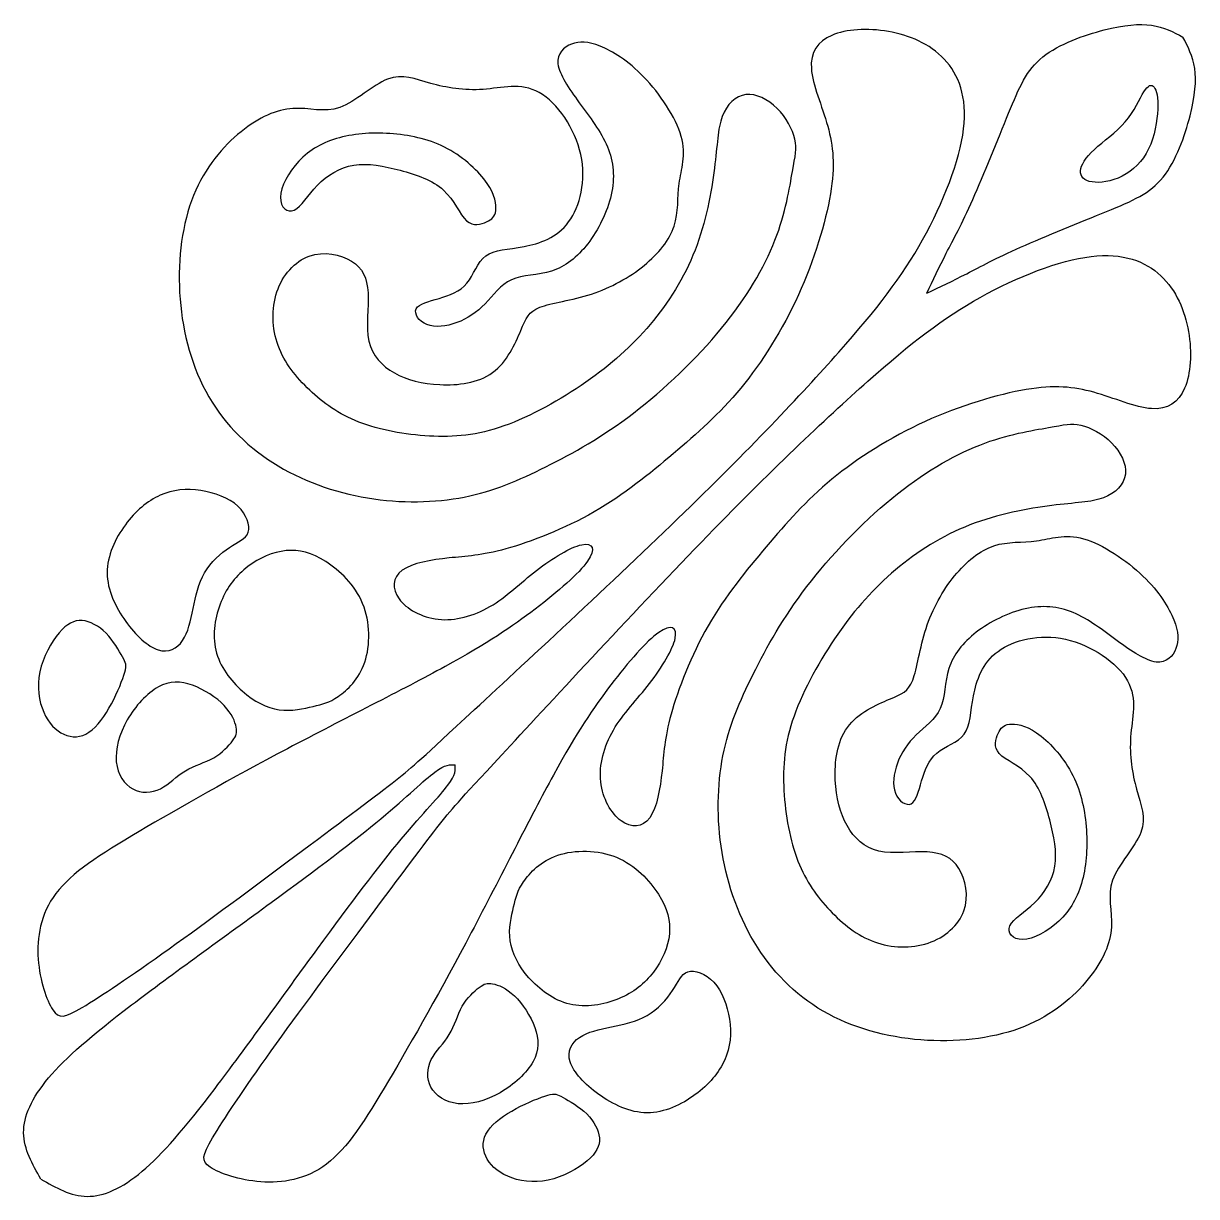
# Model space of a CAD drawing. Header units: millimetres. Extents: x 183 to 445, y 12 to 405.
# Drawn here: x 183.49 to 214.53, y 209.12 to 240.16 of the extents above; entities that cross this region are included whole.
import ezdxf

# ---------------------------------------------------------------- set-up
doc = ezdxf.new("R2010")
doc.units = ezdxf.units.MM
doc.layers.add('Default', color=7, linetype='Continuous')
doc.layers.add('DV1_Layer_1', color=7, linetype='Continuous')

# ---------------------------------------------------------------- blocks, each defined once
blk = doc.blocks.new('SE')
at = {"layer": 'DV1_Layer_1', "color": 7, "linetype": 'Continuous'}
for points, knots in [([(193.242, 220.057), (192.709, 219.643), (191.759, 218.936), (190.671, 218.125), (189.583, 217.315), (188.357, 216.401), (186.326, 214.947), (185.52, 214.406), (185.046, 214.123), (184.571, 213.841), (184.427, 213.817), (184.264, 214.063), (184.102, 214.309), (183.922, 214.826), (183.88, 215.397), (183.838, 215.968), (183.934, 216.594), (184.348, 217.14), (184.763, 217.687), (185.496, 218.156), (186.554, 218.781), (187.612, 219.406), (188.994, 220.187), (191.951, 221.75), (193.526, 222.531), (194.644, 223.144), (195.762, 223.757), (196.423, 224.202), (197.03, 224.665), (197.637, 225.128), (198.19, 225.609), (198.418, 225.933), (198.647, 226.258), (198.55, 226.426), (198.262, 226.366), (197.973, 226.306), (197.492, 226.017), (197.066, 225.687), (196.639, 225.356), (196.267, 224.983), (195.834, 224.731), (195.401, 224.479), (194.908, 224.346), (194.463, 224.394), (194.019, 224.443), (193.622, 224.671), (193.43, 224.935), (193.237, 225.2), (193.261, 225.801), (194.295, 225.969), (194.752, 226.017), (195.209, 226.065), (195.605, 226.077), (196.255, 226.258), (196.904, 226.438), (197.805, 226.786), (198.592, 227.237), (199.38, 227.688), (200.053, 228.241), (200.684, 228.776), (201.315, 229.311), (201.904, 229.828), (202.469, 230.513), (203.034, 231.198), (203.575, 232.051), (203.995, 232.977), (204.416, 233.902), (204.717, 234.9), (204.843, 235.651), (204.969, 236.403), (204.921, 236.907), (204.771, 237.442), (204.621, 237.977), (204.368, 238.542), (204.338, 238.969), (204.308, 239.396), (204.5, 239.684), (204.879, 239.846), (205.258, 240.009), (205.822, 240.045), (206.376, 239.949), (206.928, 239.852), (207.469, 239.624), (208.239, 238.807), (208.467, 238.218), (208.365, 237.37), (208.263, 236.523), (207.83, 235.417), (207.283, 234.437), (206.736, 233.458), (206.075, 232.604), (205.065, 231.462), (204.056, 230.32), (202.697, 228.89), (200.797, 227.05), (198.897, 225.21), (196.455, 222.96), (195.175, 221.775), (193.894, 220.591), (193.776, 220.471), (193.242, 220.057)], [0, 0, 0, 0, 0.027778, 0.027778, 0.027778, 0.055556, 0.055556, 0.083333, 0.083333, 0.083333, 0.111111, 0.111111, 0.111111, 0.138889, 0.138889, 0.138889, 0.166667, 0.166667, 0.166667, 0.194444, 0.194444, 0.194444, 0.222222, 0.222222, 0.25, 0.25, 0.25, 0.277778, 0.277778, 0.277778, 0.305556, 0.305556, 0.305556, 0.333333, 0.333333, 0.333333, 0.361111, 0.361111, 0.361111, 0.388889, 0.388889, 0.388889, 0.416667, 0.416667, 0.416667, 0.444444, 0.444444, 0.444444, 0.472222, 0.5, 0.5, 0.5, 0.527778, 0.527778, 0.527778, 0.555556, 0.555556, 0.555556, 0.583333, 0.583333, 0.583333, 0.611111, 0.611111, 0.611111, 0.638889, 0.638889, 0.638889, 0.666667, 0.666667, 0.666667, 0.694444, 0.694444, 0.694444, 0.722222, 0.722222, 0.722222, 0.75, 0.75, 0.75, 0.777778, 0.777778, 0.777778, 0.805556, 0.805556, 0.833333, 0.833333, 0.833333, 0.861111, 0.861111, 0.861111, 0.888889, 0.888889, 0.888889, 0.916667, 0.916667, 0.916667, 0.944444, 0.944444, 0.944444, 1, 1, 1, 1]), ([(207.396, 233.026), (207.558, 233.368), (207.72, 233.711), (207.909, 234.08), (208.098, 234.45), (208.315, 234.846), (208.609, 235.506), (208.903, 236.167), (209.275, 237.092), (209.558, 237.783), (209.84, 238.473), (210.032, 238.93), (210.462, 239.275), (210.891, 239.62), (211.558, 239.855), (212.621, 240.125), (213.017, 240.161), (213.341, 240.113), (213.666, 240.065), (213.918, 239.933), (214.17, 239.801)], [0, 0, 0, 0, 0.125, 0.125, 0.125, 0.25, 0.25, 0.25, 0.375, 0.375, 0.375, 0.5, 0.5, 0.5, 0.625, 0.625, 0.75, 0.75, 0.75, 1, 1, 1, 1]), ([(203.837, 236.242), (203.762, 235.819), (203.66, 235.152), (203.375, 234.423), (203.09, 233.693), (202.621, 232.9), (201.961, 232.095), (201.3, 231.29), (200.447, 230.474), (199.63, 229.849), (198.814, 229.225), (198.033, 228.792), (197.312, 228.432), (196.591, 228.072), (195.931, 227.783), (195.153, 227.63), (194.375, 227.477), (193.48, 227.459), (191.709, 227.753), (190.832, 228.065), (190.087, 228.54), (189.343, 229.014), (188.73, 229.651), (188.313, 230.429), (187.895, 231.206), (187.673, 232.125), (187.622, 233.041), (187.571, 233.957), (187.691, 234.87), (187.991, 235.609), (188.292, 236.347), (188.772, 236.912), (189.246, 237.296), (189.721, 237.681), (190.189, 237.885), (190.619, 237.912), (191.048, 237.939), (191.439, 237.789), (191.859, 237.939), (192.28, 238.088), (192.731, 238.538), (193.125, 238.688), (193.52, 238.838), (193.857, 238.689), (194.266, 238.575), (194.675, 238.46), (195.156, 238.381), (195.65, 238.417), (196.144, 238.454), (196.651, 238.605), (197.137, 238.335), (197.622, 238.065), (198.086, 237.375), (198.237, 236.69), (198.387, 236.005), (198.225, 235.326), (197.916, 234.909), (197.606, 234.492), (197.15, 234.336), (196.735, 234.257), (196.321, 234.179), (195.949, 234.179), (195.721, 234.011), (195.492, 233.843), (195.408, 233.507), (195.225, 233.287), (195.042, 233.068), (194.76, 232.966), (194.487, 232.885), (194.213, 232.804), (193.949, 232.744), (193.883, 232.612), (193.817, 232.48), (193.949, 232.275), (194.165, 232.191), (194.381, 232.107), (194.682, 232.143), (194.958, 232.245), (195.234, 232.347), (195.486, 232.516), (195.706, 232.741), (195.925, 232.966), (196.111, 233.248), (196.405, 233.38), (196.699, 233.513), (197.102, 233.495), (197.462, 233.609), (197.823, 233.723), (198.141, 233.969), (198.42, 234.332), (198.699, 234.696), (198.94, 235.176), (199.042, 235.627), (199.144, 236.077), (199.108, 236.497), (198.94, 236.9), (198.771, 237.302), (198.471, 237.687), (197.919, 238.443), (197.667, 238.816), (197.633, 239.089), (197.6, 239.362), (197.787, 239.536), (197.994, 239.617), (198.201, 239.698), (198.429, 239.686), (198.75, 239.557), (199.072, 239.428), (199.486, 239.182), (200.327, 238.305), (200.753, 237.675), (201.036, 236.672), (200.892, 236.299), (200.841, 235.924), (200.789, 235.548), (200.831, 235.17), (200.585, 234.432), (200.297, 234.071), (199.91, 233.756), (199.522, 233.441), (199.036, 233.17), (198.519, 233.002), (198.003, 232.834), (197.456, 232.768), (197.153, 232.651), (196.85, 232.534), (196.79, 232.366), (196.648, 232.032), (196.507, 231.699), (196.285, 231.2), (195.904, 230.921), (195.522, 230.642), (194.982, 230.582), (194.511, 230.603), (194.039, 230.624), (193.637, 230.726), (193.306, 230.912), (192.976, 231.098), (192.718, 231.369), (192.631, 231.756), (192.544, 232.143), (192.628, 232.648), (192.607, 233.035), (192.586, 233.422), (192.46, 233.693), (192.171, 233.873), (191.883, 234.053), (191.433, 234.143), (191.048, 234.005), (190.664, 233.867), (190.345, 233.501), (190.195, 233.056), (190.045, 232.612), (190.063, 232.089), (190.228, 231.636), (190.393, 231.182), (190.706, 230.798), (191.063, 230.459), (191.42, 230.119), (191.823, 229.825), (192.363, 229.615), (192.904, 229.405), (193.582, 229.279), (194.231, 229.242), (194.88, 229.206), (195.498, 229.261), (196.204, 229.51), (196.91, 229.759), (197.703, 230.203), (198.372, 230.669), (199.042, 231.134), (199.588, 231.621), (200.072, 232.194), (200.555, 232.768), (200.976, 233.429), (201.261, 234.164), (201.546, 234.9), (201.696, 235.711), (201.852, 236.948), (201.858, 237.374), (201.979, 237.699), (202.099, 238.023), (202.333, 238.245), (202.606, 238.278), (202.879, 238.311), (203.192, 238.155), (203.432, 237.915), (203.672, 237.675), (203.84, 237.35), (203.9, 237.098), (203.96, 236.846), (203.913, 236.666), (203.837, 236.242)], [0, 0, 0, 0, 0.014925, 0.014925, 0.014925, 0.029851, 0.029851, 0.029851, 0.044776, 0.044776, 0.044776, 0.059701, 0.059701, 0.059701, 0.074627, 0.074627, 0.074627, 0.089552, 0.089552, 0.104478, 0.104478, 0.104478, 0.119403, 0.119403, 0.119403, 0.134328, 0.134328, 0.134328, 0.149254, 0.149254, 0.149254, 0.164179, 0.164179, 0.164179, 0.179104, 0.179104, 0.179104, 0.19403, 0.19403, 0.19403, 0.208955, 0.208955, 0.208955, 0.223881, 0.223881, 0.223881, 0.238806, 0.238806, 0.238806, 0.253731, 0.253731, 0.253731, 0.268657, 0.268657, 0.268657, 0.283582, 0.283582, 0.283582, 0.298507, 0.298507, 0.298507, 0.313433, 0.313433, 0.313433, 0.328358, 0.328358, 0.328358, 0.343284, 0.343284, 0.343284, 0.358209, 0.358209, 0.358209, 0.373134, 0.373134, 0.373134, 0.38806, 0.38806, 0.38806, 0.402985, 0.402985, 0.402985, 0.41791, 0.41791, 0.41791, 0.432836, 0.432836, 0.432836, 0.447761, 0.447761, 0.447761, 0.462687, 0.462687, 0.462687, 0.477612, 0.477612, 0.477612, 0.492537, 0.492537, 0.507463, 0.507463, 0.507463, 0.522388, 0.522388, 0.522388, 0.537313, 0.537313, 0.537313, 0.552239, 0.552239, 0.567164, 0.567164, 0.58209, 0.58209, 0.58209, 0.597015, 0.597015, 0.61194, 0.61194, 0.61194, 0.626866, 0.626866, 0.626866, 0.641791, 0.641791, 0.641791, 0.656716, 0.656716, 0.656716, 0.671642, 0.671642, 0.671642, 0.686567, 0.686567, 0.686567, 0.701493, 0.701493, 0.701493, 0.716418, 0.716418, 0.716418, 0.731343, 0.731343, 0.731343, 0.746269, 0.746269, 0.746269, 0.761194, 0.761194, 0.761194, 0.776119, 0.776119, 0.776119, 0.791045, 0.791045, 0.791045, 0.80597, 0.80597, 0.80597, 0.820896, 0.820896, 0.820896, 0.835821, 0.835821, 0.835821, 0.850746, 0.850746, 0.850746, 0.865672, 0.865672, 0.865672, 0.880597, 0.880597, 0.880597, 0.895522, 0.895522, 0.895522, 0.910448, 0.910448, 0.925373, 0.925373, 0.925373, 0.940299, 0.940299, 0.940299, 0.955224, 0.955224, 0.955224, 0.970149, 0.970149, 0.970149, 1, 1, 1, 1]), ([(207.396, 233.026), (207.738, 233.188), (208.08, 233.35), (208.45, 233.54), (208.819, 233.729), (209.215, 233.945), (209.876, 234.239), (210.537, 234.534), (211.462, 234.906), (212.152, 235.188), (212.843, 235.47), (213.299, 235.663), (213.99, 236.521), (214.224, 237.188), (214.359, 237.72), (214.494, 238.251), (214.531, 238.648), (214.482, 238.972), (214.434, 239.296), (214.302, 239.548), (214.17, 239.801)], [0, 0, 0, 0, 0.125, 0.125, 0.125, 0.25, 0.25, 0.25, 0.375, 0.375, 0.375, 0.5, 0.5, 0.625, 0.625, 0.625, 0.75, 0.75, 0.75, 1, 1, 1, 1]), ([(213.137, 238.353), (213.023, 238.173), (212.885, 237.843), (212.645, 237.56), (212.404, 237.278), (212.062, 237.044), (211.828, 236.828), (211.594, 236.612), (211.468, 236.413), (211.45, 236.107), (211.558, 235.999), (211.972, 235.933), (212.278, 235.975), (212.561, 236.119), (212.843, 236.263), (213.101, 236.509), (213.263, 236.84), (213.426, 237.17), (213.492, 237.585), (213.504, 237.891), (213.516, 238.197), (213.474, 238.395), (213.407, 238.479), (213.341, 238.563), (213.251, 238.533), (213.137, 238.353)], [0, 0, 0, 0, 0.1, 0.1, 0.1, 0.2, 0.2, 0.2, 0.3, 0.3, 0.4, 0.4, 0.5, 0.5, 0.5, 0.6, 0.6, 0.6, 0.7, 0.7, 0.7, 0.8, 0.8, 0.8, 1, 1, 1, 1]), ([(195.744, 234.912), (195.6, 234.845), (195.389, 234.781), (195.212, 234.942), (195.034, 235.103), (194.891, 235.488), (194.603, 235.752), (194.315, 236.017), (193.883, 236.161), (193.456, 236.275), (193.03, 236.389), (192.61, 236.473), (192.233, 236.411), (191.857, 236.349), (191.524, 236.141), (191.269, 235.88), (191.014, 235.619), (190.836, 235.304), (190.654, 235.222), (190.472, 235.14), (190.285, 235.29), (190.291, 235.561), (190.297, 235.831), (190.496, 236.221), (190.776, 236.519), (191.057, 236.817), (191.42, 237.022), (191.852, 237.138), (192.284, 237.255), (192.783, 237.282), (193.28, 237.239), (193.777, 237.197), (194.271, 237.084), (194.714, 236.845), (195.156, 236.605), (195.546, 236.239), (195.76, 235.93), (195.973, 235.621), (196.009, 235.368), (195.988, 235.208), (195.967, 235.047), (195.889, 234.978), (195.744, 234.912)], [0, 0, 0, 0, 0.066667, 0.066667, 0.066667, 0.133333, 0.133333, 0.133333, 0.2, 0.2, 0.2, 0.266667, 0.266667, 0.266667, 0.333333, 0.333333, 0.333333, 0.4, 0.4, 0.4, 0.466667, 0.466667, 0.466667, 0.533333, 0.533333, 0.533333, 0.6, 0.6, 0.6, 0.666667, 0.666667, 0.666667, 0.733333, 0.733333, 0.733333, 0.8, 0.8, 0.8, 0.866667, 0.866667, 0.866667, 1, 1, 1, 1]), ([(194.427, 218.873), (194.013, 218.339), (193.305, 217.389), (192.495, 216.302), (191.684, 215.214), (190.771, 213.988), (190.043, 212.972), (189.316, 211.956), (188.775, 211.151), (188.493, 210.676), (188.21, 210.201), (188.186, 210.057), (188.433, 209.895), (188.679, 209.733), (189.196, 209.552), (190.338, 209.468), (190.963, 209.564), (191.51, 209.979), (192.057, 210.394), (192.526, 211.127), (193.151, 212.185), (193.776, 213.243), (194.557, 214.625), (195.338, 216.103), (196.12, 217.582), (196.901, 219.156), (197.514, 220.274), (198.127, 221.392), (198.572, 222.053), (199.034, 222.66), (199.497, 223.267), (199.978, 223.82), (200.627, 224.277), (200.796, 224.181), (200.735, 223.892), (200.675, 223.604), (200.387, 223.123), (200.056, 222.696), (199.726, 222.27), (198.981, 221.525), (198.716, 220.539), (198.764, 220.094), (198.812, 219.649), (199.041, 219.252), (199.305, 219.06), (199.569, 218.868), (199.87, 218.88), (200.062, 219.144), (200.254, 219.409), (200.339, 219.926), (200.387, 220.382), (200.435, 220.839), (200.447, 221.236), (200.627, 221.885), (200.808, 222.534), (201.156, 223.436), (201.607, 224.223), (202.058, 225.01), (202.61, 225.683), (203.145, 226.314), (203.68, 226.945), (204.197, 227.535), (205.567, 228.664), (206.421, 229.205), (207.346, 229.626), (208.272, 230.047), (209.27, 230.347), (210.021, 230.473), (210.772, 230.599), (211.277, 230.551), (211.812, 230.401), (212.347, 230.251), (212.912, 229.999), (213.338, 229.968), (213.765, 229.938), (214.054, 230.131), (214.216, 230.509), (214.378, 230.888), (214.414, 231.453), (214.318, 232.006), (214.222, 232.559), (213.994, 233.1), (213.585, 233.484), (213.176, 233.869), (212.587, 234.097), (211.74, 233.995), (210.892, 233.893), (209.786, 233.46), (208.807, 232.913), (207.827, 232.366), (206.974, 231.705), (205.832, 230.696), (204.69, 229.686), (203.26, 228.328), (201.42, 226.428), (199.579, 224.527), (197.33, 222.085), (196.145, 220.805), (194.96, 219.525), (194.84, 219.407), (194.427, 218.873)], [0, 0, 0, 0, 0.027778, 0.027778, 0.027778, 0.055556, 0.055556, 0.055556, 0.083333, 0.083333, 0.083333, 0.111111, 0.111111, 0.111111, 0.138889, 0.138889, 0.166667, 0.166667, 0.166667, 0.194444, 0.194444, 0.194444, 0.222222, 0.222222, 0.222222, 0.25, 0.25, 0.25, 0.277778, 0.277778, 0.277778, 0.305556, 0.305556, 0.333333, 0.333333, 0.333333, 0.361111, 0.361111, 0.361111, 0.388889, 0.416667, 0.416667, 0.416667, 0.444444, 0.444444, 0.444444, 0.472222, 0.472222, 0.472222, 0.5, 0.5, 0.5, 0.527778, 0.527778, 0.527778, 0.555556, 0.555556, 0.555556, 0.583333, 0.583333, 0.583333, 0.611111, 0.611111, 0.638889, 0.638889, 0.638889, 0.666667, 0.666667, 0.666667, 0.694444, 0.694444, 0.694444, 0.722222, 0.722222, 0.722222, 0.75, 0.75, 0.75, 0.777778, 0.777778, 0.777778, 0.805556, 0.805556, 0.805556, 0.833333, 0.833333, 0.833333, 0.861111, 0.861111, 0.861111, 0.888889, 0.888889, 0.888889, 0.916667, 0.916667, 0.916667, 0.944444, 0.944444, 0.944444, 1, 1, 1, 1]), ([(210.612, 229.468), (210.188, 229.393), (209.522, 229.291), (208.792, 229.005), (208.062, 228.72), (207.27, 228.252), (206.465, 227.591), (205.66, 226.93), (204.843, 226.078), (204.219, 225.261), (203.594, 224.444), (203.162, 223.663), (202.801, 222.942), (202.441, 222.222), (202.153, 221.561), (201.846, 220.006), (201.828, 219.111), (201.976, 218.225), (202.123, 217.339), (202.435, 216.462), (202.909, 215.718), (203.384, 214.973), (204.021, 214.36), (204.798, 213.943), (205.576, 213.526), (206.495, 213.303), (207.411, 213.252), (208.327, 213.201), (209.239, 213.321), (209.978, 213.622), (210.717, 213.922), (211.281, 214.402), (211.666, 214.877), (212.05, 215.351), (212.254, 215.82), (212.281, 216.249), (212.308, 216.678), (212.158, 217.069), (212.308, 217.49), (212.458, 217.91), (212.908, 218.362), (213.058, 218.756), (213.208, 219.15), (213.058, 219.488), (212.944, 219.897), (212.83, 220.306), (212.751, 220.786), (212.787, 221.28), (212.823, 221.774), (212.974, 222.282), (212.705, 222.767), (212.435, 223.253), (211.744, 223.716), (210.375, 224.018), (209.696, 223.855), (209.279, 223.546), (208.861, 223.237), (208.705, 222.78), (208.627, 222.366), (208.549, 221.952), (208.549, 221.579), (208.381, 221.351), (208.213, 221.123), (207.876, 221.039), (207.657, 220.856), (207.438, 220.672), (207.336, 220.39), (207.255, 220.117), (207.173, 219.844), (207.114, 219.579), (206.981, 219.513), (206.849, 219.447), (206.645, 219.579), (206.561, 219.795), (206.477, 220.012), (206.513, 220.312), (206.717, 220.865), (206.885, 221.117), (207.111, 221.336), (207.336, 221.555), (207.618, 221.741), (207.75, 222.036), (207.882, 222.33), (207.864, 222.732), (207.978, 223.093), (208.092, 223.453), (208.339, 223.771), (208.702, 224.051), (209.065, 224.33), (209.546, 224.57), (209.996, 224.672), (210.447, 224.774), (210.867, 224.738), (211.269, 224.57), (211.672, 224.402), (212.056, 224.102), (212.434, 223.825), (212.813, 223.549), (213.185, 223.297), (213.459, 223.264), (213.732, 223.231), (213.906, 223.417), (213.987, 223.624), (214.068, 223.831), (214.056, 224.06), (213.927, 224.381), (213.798, 224.702), (213.552, 225.117), (212.675, 225.957), (212.044, 226.384), (211.543, 226.525), (211.041, 226.666), (210.669, 226.522), (210.294, 226.471), (209.918, 226.42), (209.54, 226.462), (209.17, 226.339), (208.801, 226.216), (208.441, 225.927), (208.126, 225.54), (207.81, 225.153), (207.54, 224.666), (207.372, 224.15), (207.204, 223.633), (207.138, 223.087), (207.02, 222.783), (206.903, 222.48), (206.735, 222.42), (206.402, 222.279), (206.068, 222.138), (205.57, 221.916), (205.291, 221.534), (205.011, 221.153), (204.951, 220.612), (204.972, 220.141), (204.993, 219.669), (205.096, 219.267), (205.282, 218.937), (205.468, 218.606), (205.738, 218.348), (206.125, 218.261), (206.513, 218.174), (207.017, 218.258), (207.405, 218.237), (207.792, 218.216), (208.062, 218.09), (208.243, 217.802), (208.423, 217.513), (208.513, 217.063), (208.375, 216.678), (208.237, 216.294), (207.87, 215.976), (207.426, 215.826), (206.981, 215.676), (206.459, 215.694), (206.005, 215.859), (205.552, 216.024), (205.168, 216.336), (204.489, 217.051), (204.195, 217.453), (203.774, 218.534), (203.648, 219.213), (203.612, 219.862), (203.576, 220.51), (203.63, 221.129), (203.879, 221.834), (204.129, 222.54), (204.573, 223.333), (205.038, 224.003), (205.504, 224.672), (205.99, 225.219), (207.138, 226.186), (207.798, 226.606), (208.534, 226.891), (209.269, 227.177), (210.08, 227.327), (210.699, 227.405), (211.317, 227.483), (211.744, 227.489), (212.068, 227.609), (212.392, 227.729), (212.615, 227.963), (212.681, 228.51), (212.525, 228.822), (212.284, 229.062), (212.044, 229.303), (211.72, 229.471), (211.468, 229.531), (211.215, 229.591), (211.035, 229.543), (210.612, 229.468)], [0, 0, 0, 0, 0.014925, 0.014925, 0.014925, 0.029851, 0.029851, 0.029851, 0.044776, 0.044776, 0.044776, 0.059701, 0.059701, 0.059701, 0.074627, 0.074627, 0.089552, 0.089552, 0.089552, 0.104478, 0.104478, 0.104478, 0.119403, 0.119403, 0.119403, 0.134328, 0.134328, 0.134328, 0.149254, 0.149254, 0.149254, 0.164179, 0.164179, 0.164179, 0.179104, 0.179104, 0.179104, 0.19403, 0.19403, 0.19403, 0.208955, 0.208955, 0.208955, 0.223881, 0.223881, 0.223881, 0.238806, 0.238806, 0.238806, 0.253731, 0.253731, 0.253731, 0.268657, 0.268657, 0.283582, 0.283582, 0.283582, 0.298507, 0.298507, 0.298507, 0.313433, 0.313433, 0.313433, 0.328358, 0.328358, 0.328358, 0.343284, 0.343284, 0.343284, 0.358209, 0.358209, 0.358209, 0.373134, 0.373134, 0.373134, 0.38806, 0.38806, 0.402985, 0.402985, 0.402985, 0.41791, 0.41791, 0.41791, 0.432836, 0.432836, 0.432836, 0.447761, 0.447761, 0.447761, 0.462687, 0.462687, 0.462687, 0.477612, 0.477612, 0.477612, 0.492537, 0.492537, 0.492537, 0.507463, 0.507463, 0.507463, 0.522388, 0.522388, 0.522388, 0.537313, 0.537313, 0.537313, 0.552239, 0.552239, 0.567164, 0.567164, 0.567164, 0.58209, 0.58209, 0.58209, 0.597015, 0.597015, 0.597015, 0.61194, 0.61194, 0.61194, 0.626866, 0.626866, 0.626866, 0.641791, 0.641791, 0.641791, 0.656716, 0.656716, 0.656716, 0.671642, 0.671642, 0.671642, 0.686567, 0.686567, 0.686567, 0.701493, 0.701493, 0.701493, 0.716418, 0.716418, 0.716418, 0.731343, 0.731343, 0.731343, 0.746269, 0.746269, 0.746269, 0.761194, 0.761194, 0.761194, 0.776119, 0.776119, 0.776119, 0.791045, 0.791045, 0.791045, 0.80597, 0.80597, 0.820896, 0.820896, 0.835821, 0.835821, 0.835821, 0.850746, 0.850746, 0.850746, 0.865672, 0.865672, 0.865672, 0.880597, 0.880597, 0.895522, 0.895522, 0.895522, 0.910448, 0.910448, 0.910448, 0.925373, 0.925373, 0.925373, 0.940299, 0.940299, 0.955224, 0.955224, 0.955224, 0.970149, 0.970149, 0.970149, 1, 1, 1, 1]), ([(188.939, 226.295), (188.706, 226.144), (188.448, 225.909), (188.282, 225.624), (188.117, 225.339), (188.045, 225.003), (187.978, 224.68), (187.91, 224.357), (187.847, 224.048), (187.701, 223.833), (187.556, 223.618), (187.328, 223.498), (186.781, 223.672), (186.463, 223.966), (186.194, 224.34), (185.925, 224.714), (185.706, 225.168), (185.704, 225.623), (185.703, 226.078), (185.919, 226.534), (186.185, 226.896), (186.451, 227.258), (186.766, 227.525), (187.105, 227.675), (187.445, 227.825), (187.808, 227.858), (188.179, 227.803), (188.55, 227.747), (188.928, 227.603), (189.164, 227.385), (189.4, 227.167), (189.493, 226.876), (189.435, 226.696), (189.379, 226.516), (189.171, 226.447), (188.939, 226.295)], [0, 0, 0, 0, 0.076923, 0.076923, 0.076923, 0.153846, 0.153846, 0.153846, 0.230769, 0.230769, 0.230769, 0.307692, 0.307692, 0.384615, 0.384615, 0.384615, 0.461538, 0.461538, 0.461538, 0.538462, 0.538462, 0.538462, 0.615385, 0.615385, 0.615385, 0.692308, 0.692308, 0.692308, 0.769231, 0.769231, 0.769231, 0.846154, 0.846154, 0.846154, 1, 1, 1, 1]), ([(191.158, 222.088), (190.91, 222.03), (190.586, 221.952), (190.255, 222), (189.925, 222.048), (189.589, 222.222), (189.278, 222.497), (188.967, 222.771), (188.682, 223.147), (188.478, 224), (188.559, 224.477), (188.721, 224.868), (188.883, 225.258), (189.126, 225.561), (189.428, 225.791), (189.73, 226.021), (190.09, 226.177), (190.437, 226.211), (190.784, 226.246), (191.117, 226.159), (191.486, 225.924), (191.856, 225.69), (192.261, 225.309), (192.465, 224.813), (192.67, 224.318), (192.673, 223.708), (192.519, 223.258), (192.366, 222.807), (192.057, 222.516), (191.817, 222.351), (191.577, 222.186), (191.406, 222.147), (191.158, 222.088)], [0, 0, 0, 0, 0.083333, 0.083333, 0.083333, 0.166667, 0.166667, 0.166667, 0.25, 0.25, 0.333333, 0.333333, 0.333333, 0.416667, 0.416667, 0.416667, 0.5, 0.5, 0.5, 0.583333, 0.583333, 0.583333, 0.666667, 0.666667, 0.666667, 0.75, 0.75, 0.75, 0.833333, 0.833333, 0.833333, 1, 1, 1, 1]), ([(186.169, 222.994), (186.114, 222.801), (185.985, 222.468), (185.649, 221.844), (185.442, 221.552), (185.223, 221.405), (185.003, 221.258), (184.772, 221.255), (184.559, 221.351), (184.346, 221.447), (184.151, 221.642), (184.024, 221.934), (183.898, 222.225), (183.841, 222.612), (183.924, 223.004), (184.006, 223.396), (184.229, 223.792), (184.434, 224.037), (184.64, 224.282), (184.829, 224.375), (185.039, 224.36), (185.25, 224.345), (185.481, 224.222), (185.675, 224.025), (185.868, 223.828), (186.024, 223.558), (186.113, 223.398), (186.201, 223.237), (186.223, 223.186), (186.169, 222.994)], [0, 0, 0, 0, 0.090909, 0.090909, 0.181818, 0.181818, 0.181818, 0.272727, 0.272727, 0.272727, 0.363636, 0.363636, 0.363636, 0.454545, 0.454545, 0.454545, 0.545455, 0.545455, 0.545455, 0.636364, 0.636364, 0.636364, 0.727273, 0.727273, 0.727273, 0.818182, 0.818182, 0.818182, 1, 1, 1, 1]), ([(189.024, 221.18), (188.925, 221.048), (188.751, 220.862), (188.523, 220.732), (188.295, 220.603), (188.012, 220.531), (187.775, 220.387), (187.538, 220.243), (187.346, 220.027), (187.113, 219.911), (186.88, 219.795), (186.607, 219.781), (186.382, 219.904), (186.156, 220.027), (185.979, 220.288), (185.946, 220.621), (185.913, 220.955), (186.024, 221.36), (186.236, 221.731), (186.448, 222.102), (186.76, 222.438), (187.06, 222.603), (187.361, 222.768), (187.649, 222.762), (187.958, 222.651), (188.268, 222.54), (188.598, 222.324), (188.803, 222.109), (189.009, 221.895), (189.09, 221.681), (189.119, 221.536), (189.147, 221.39), (189.123, 221.312), (189.024, 221.18)], [0, 0, 0, 0, 0.083333, 0.083333, 0.083333, 0.166667, 0.166667, 0.166667, 0.25, 0.25, 0.25, 0.333333, 0.333333, 0.333333, 0.416667, 0.416667, 0.416667, 0.5, 0.5, 0.5, 0.583333, 0.583333, 0.583333, 0.666667, 0.666667, 0.666667, 0.75, 0.75, 0.75, 0.833333, 0.833333, 0.833333, 1, 1, 1, 1]), ([(209.281, 221.375), (209.215, 221.23), (209.151, 221.019), (209.312, 220.842), (209.472, 220.665), (209.857, 220.521), (210.122, 220.234), (210.387, 219.946), (210.531, 219.513), (210.645, 219.087), (210.759, 218.661), (210.843, 218.24), (210.781, 217.864), (210.719, 217.487), (210.511, 217.155), (210.25, 216.9), (209.988, 216.644), (209.674, 216.466), (209.592, 216.284), (209.51, 216.102), (209.66, 215.916), (209.93, 215.922), (210.2, 215.928), (210.591, 216.126), (210.889, 216.407), (211.186, 216.688), (211.597, 217.414), (211.651, 218.414), (211.609, 218.911), (211.566, 219.408), (211.454, 219.902), (211.215, 220.344), (210.975, 220.786), (210.609, 221.177), (210.299, 221.39), (209.99, 221.603), (209.738, 221.639), (209.577, 221.618), (209.417, 221.597), (209.347, 221.519), (209.281, 221.375)], [0, 0, 0, 0, 0.066667, 0.066667, 0.066667, 0.133333, 0.133333, 0.133333, 0.2, 0.2, 0.2, 0.266667, 0.266667, 0.266667, 0.333333, 0.333333, 0.333333, 0.4, 0.4, 0.4, 0.466667, 0.466667, 0.466667, 0.533333, 0.533333, 0.533333, 0.6, 0.666667, 0.666667, 0.666667, 0.733333, 0.733333, 0.733333, 0.8, 0.8, 0.8, 0.866667, 0.866667, 0.866667, 1, 1, 1, 1]), ([(183.951, 209.581), (183.725, 209.975), (183.499, 210.37), (183.494, 210.807), (183.489, 211.244), (183.706, 211.725), (184.156, 212.26), (184.607, 212.795), (185.292, 213.384), (186.35, 214.189), (187.408, 214.995), (188.838, 216.016), (190.046, 216.9), (191.254, 217.783), (192.24, 218.529), (192.949, 219.118), (193.658, 219.707), (194.091, 220.139), (194.372, 220.351), (194.653, 220.562), (194.783, 220.553), (194.913, 220.543)], [0, 0, 0, 0, 0.125, 0.125, 0.125, 0.25, 0.25, 0.25, 0.375, 0.375, 0.375, 0.5, 0.5, 0.5, 0.625, 0.625, 0.625, 0.75, 0.75, 0.75, 1, 1, 1, 1]), ([(183.951, 209.581), (184.345, 209.355), (184.739, 209.129), (185.176, 209.124), (185.614, 209.12), (186.095, 209.336), (186.63, 209.787), (187.165, 210.237), (187.754, 210.923), (188.559, 211.98), (189.364, 213.038), (190.386, 214.469), (191.27, 215.677), (192.153, 216.885), (192.898, 217.87), (193.487, 218.58), (194.076, 219.289), (194.509, 219.721), (194.721, 220.003), (194.932, 220.284), (194.922, 220.414), (194.913, 220.543)], [0, 0, 0, 0, 0.125, 0.125, 0.125, 0.25, 0.25, 0.25, 0.375, 0.375, 0.375, 0.5, 0.5, 0.5, 0.625, 0.625, 0.625, 0.75, 0.75, 0.75, 1, 1, 1, 1]), ([(196.458, 216.788), (196.399, 216.54), (196.321, 216.216), (196.417, 215.556), (196.591, 215.219), (196.866, 214.908), (197.141, 214.598), (197.516, 214.312), (197.943, 214.21), (198.369, 214.108), (198.847, 214.189), (199.237, 214.351), (199.627, 214.514), (199.931, 214.757), (200.16, 215.059), (200.39, 215.36), (200.546, 215.721), (200.581, 216.067), (200.615, 216.414), (200.528, 216.748), (200.294, 217.117), (200.06, 217.486), (199.678, 217.892), (198.687, 218.3), (198.078, 218.303), (197.627, 218.15), (197.177, 217.997), (196.886, 217.687), (196.721, 217.447), (196.555, 217.207), (196.516, 217.036), (196.458, 216.788)], [0, 0, 0, 0, 0.083333, 0.083333, 0.166667, 0.166667, 0.166667, 0.25, 0.25, 0.25, 0.333333, 0.333333, 0.333333, 0.416667, 0.416667, 0.416667, 0.5, 0.5, 0.5, 0.583333, 0.583333, 0.583333, 0.666667, 0.666667, 0.75, 0.75, 0.75, 0.833333, 0.833333, 0.833333, 1, 1, 1, 1]), ([(200.665, 214.569), (200.513, 214.336), (200.279, 214.078), (199.994, 213.913), (199.708, 213.748), (199.372, 213.676), (199.049, 213.608), (198.726, 213.541), (198.417, 213.477), (198.202, 213.332), (197.988, 213.186), (197.868, 212.958), (197.955, 212.685), (198.042, 212.412), (198.336, 212.093), (198.71, 211.824), (199.084, 211.556), (199.537, 211.336), (199.992, 211.335), (200.447, 211.334), (200.904, 211.55), (201.627, 212.081), (201.895, 212.397), (202.045, 212.736), (202.195, 213.075), (202.228, 213.439), (202.172, 213.809), (202.117, 214.18), (201.973, 214.559), (201.755, 214.794), (201.537, 215.03), (201.246, 215.123), (201.066, 215.066), (200.886, 215.009), (200.816, 214.802), (200.665, 214.569)], [0, 0, 0, 0, 0.076923, 0.076923, 0.076923, 0.153846, 0.153846, 0.153846, 0.230769, 0.230769, 0.230769, 0.307692, 0.307692, 0.307692, 0.384615, 0.384615, 0.384615, 0.461538, 0.461538, 0.461538, 0.538462, 0.538462, 0.615385, 0.615385, 0.615385, 0.692308, 0.692308, 0.692308, 0.769231, 0.769231, 0.769231, 0.846154, 0.846154, 0.846154, 1, 1, 1, 1]), ([(195.55, 214.655), (195.417, 214.556), (195.231, 214.381), (195.102, 214.153), (194.973, 213.925), (194.901, 213.643), (194.757, 213.406), (194.613, 213.168), (194.396, 212.976), (194.281, 212.743), (194.165, 212.511), (194.15, 212.237), (194.273, 212.012), (194.396, 211.787), (194.658, 211.61), (194.991, 211.577), (195.324, 211.544), (195.73, 211.655), (196.1, 211.866), (196.471, 212.078), (196.808, 212.391), (196.973, 212.691), (197.138, 212.991), (197.132, 213.279), (197.021, 213.589), (196.91, 213.898), (196.693, 214.228), (196.479, 214.434), (196.264, 214.639), (196.051, 214.721), (195.905, 214.749), (195.76, 214.778), (195.682, 214.754), (195.55, 214.655)], [0, 0, 0, 0, 0.083333, 0.083333, 0.083333, 0.166667, 0.166667, 0.166667, 0.25, 0.25, 0.25, 0.333333, 0.333333, 0.333333, 0.416667, 0.416667, 0.416667, 0.5, 0.5, 0.5, 0.583333, 0.583333, 0.583333, 0.666667, 0.666667, 0.666667, 0.75, 0.75, 0.75, 0.833333, 0.833333, 0.833333, 1, 1, 1, 1]), ([(197.363, 211.799), (197.171, 211.745), (196.838, 211.616), (196.525, 211.447), (196.213, 211.279), (195.922, 211.072), (195.775, 210.853), (195.628, 210.634), (195.624, 210.403), (195.721, 210.189), (195.817, 209.976), (196.012, 209.781), (196.303, 209.655), (196.594, 209.529), (196.982, 209.472), (197.374, 209.554), (197.766, 209.637), (198.162, 209.859), (198.407, 210.065), (198.651, 210.27), (198.744, 210.46), (198.729, 210.67), (198.714, 210.88), (198.591, 211.111), (198.395, 211.305), (198.198, 211.499), (197.928, 211.655), (197.767, 211.743), (197.606, 211.832), (197.555, 211.853), (197.363, 211.799)], [0, 0, 0, 0, 0.090909, 0.090909, 0.090909, 0.181818, 0.181818, 0.181818, 0.272727, 0.272727, 0.272727, 0.363636, 0.363636, 0.363636, 0.454545, 0.454545, 0.454545, 0.545455, 0.545455, 0.545455, 0.636364, 0.636364, 0.636364, 0.727273, 0.727273, 0.727273, 0.818182, 0.818182, 0.818182, 1, 1, 1, 1])]:
    blk.add_open_spline(points, degree=3, knots=knots, dxfattribs=at)

msp = doc.modelspace()

# ---------------------------------------------------------------- block references
at = {"layer": 'Default'}
msp.add_blockref('SE', (0, 0), dxfattribs=at)

doc.saveas('drawing.dxf')
